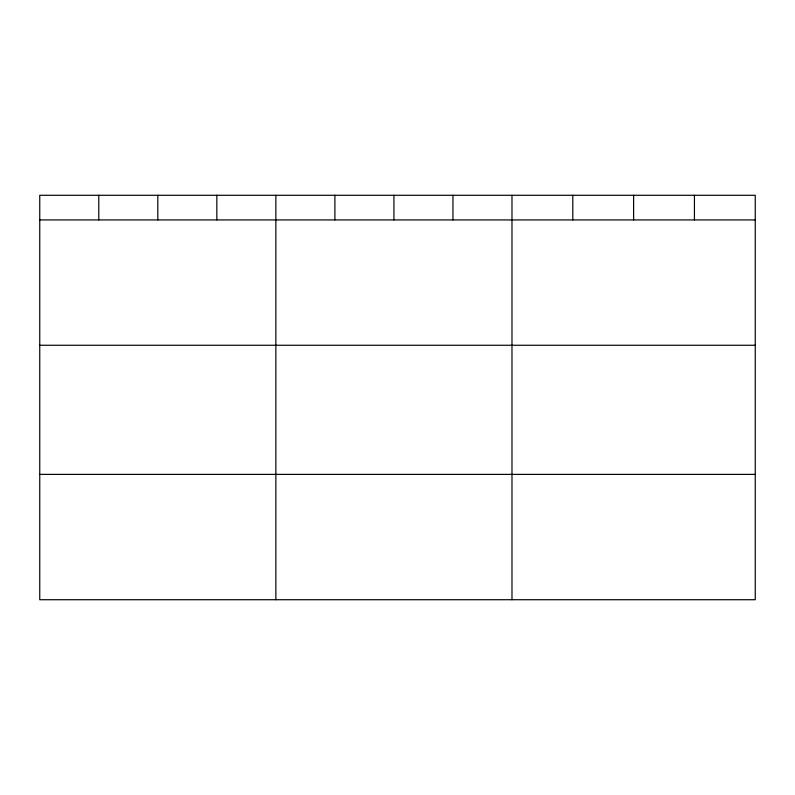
<?xml version="1.0" encoding="UTF-8"?>
<svg xmlns="http://www.w3.org/2000/svg" width="795" height="795" viewBox="0 0 795 795"><rect width="100%" height="100%" fill="white"/><g stroke="black" fill="none" stroke-linecap="round" stroke-linejoin="round"><path stroke-width="1.19" d="M755.25 219.927L755.25 599.718L39.75 599.718L39.75 195.282L755.25 195.282L755.25 219.927L39.75 219.927M39.75 345.259L755.25 345.259M39.75 474.386L755.25 474.386M694.433 195.282L694.433 219.927M633.615 195.282L633.615 219.927M572.798 195.282L572.798 219.927M511.98 195.282L511.98 599.718M452.951 195.282L452.951 219.927M393.923 195.282L393.923 219.927M334.894 195.282L334.894 219.927M275.865 195.282L275.865 599.718M216.836 195.282L216.836 219.927M157.808 195.282L157.808 219.927M98.779 195.282L98.779 219.927"/></g></svg>
